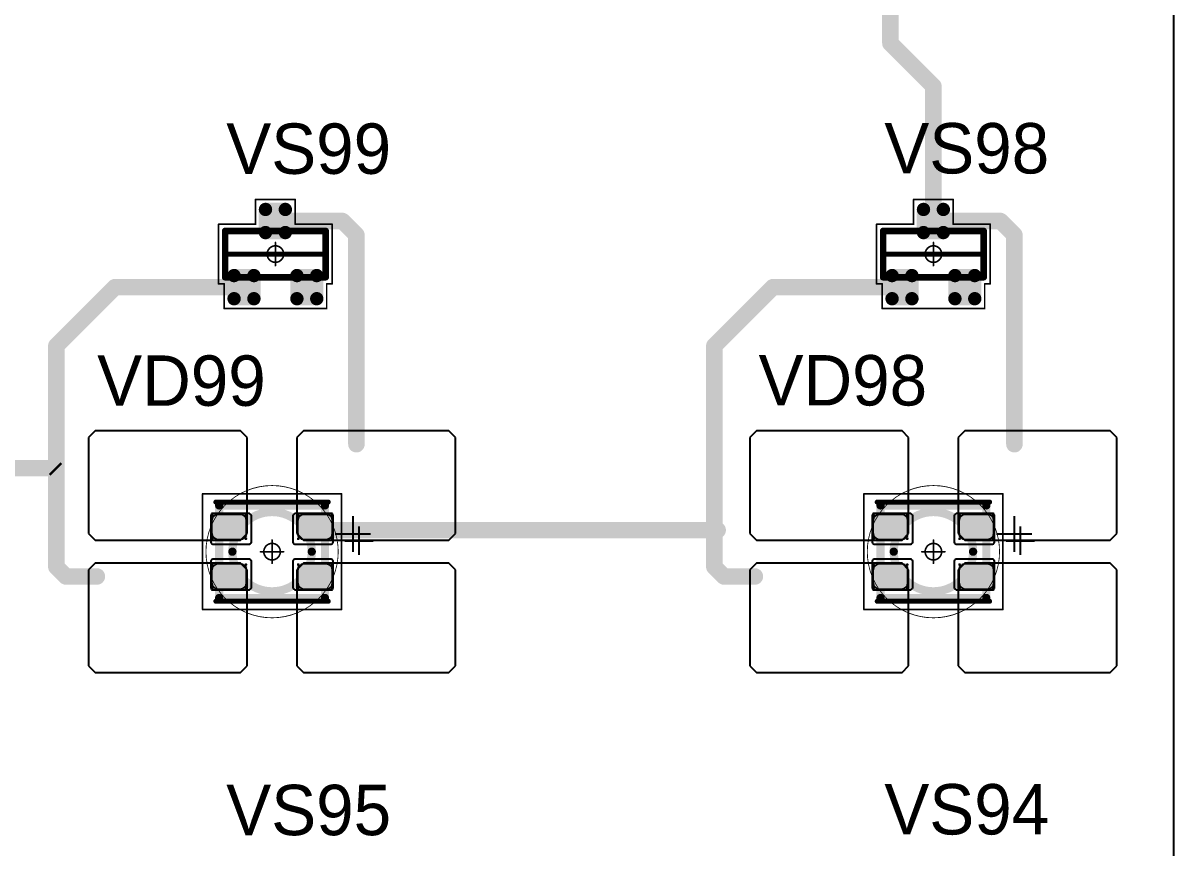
# Model space of a CAD drawing. Header units: millimetres. Extents: x 0 to 400, y 0 to 511.
# Drawn here: x 192.47 to 227.27, y 372.54 to 397.49 of the extents above; entities that cross this region are included whole.
import ezdxf

# ---------------------------------------------------------------- set-up
doc = ezdxf.new("R2010")
doc.units = ezdxf.units.MM
for name, color, linetype in [('Mechanical13', 56, 'Continuous'), ('Mechanical15', 56, 'Continuous'), ('Mechanical2', 216, 'Continuous'), ('TopLayer', 1, 'Continuous'), ('TopOverlay', 2, 'Continuous'), ('TopPaste', 8, 'Continuous'), ('TopSolder', 216, 'Continuous')]:
    doc.layers.add(name, color=color, linetype=linetype)

# ---------------------------------------------------------------- blocks, each defined once
blk = doc.blocks.new('SOT23_498')
at = {"layer": 'Mechanical13', "const_width": 0.2}
for points in [[(-0.7, 1.52), (0.7, 1.52)], [(-0.7, 1.52), (-0.7, -1.52)], [(0.7, 1.52), (0.7, -1.52)], [(-0.7, -1.52), (0.7, -1.52)]]:
    blk.add_lwpolyline(points, dxfattribs=at)
at = {"layer": 'Mechanical13', "const_width": 0.1}
for points in [[(-0.75, 1.52, 1), (-0.65, 1.52, 1)], [(-0.75, 1.52, 1), (-0.65, 1.52, 1)], [(0.65, 1.52, 1), (0.75, 1.52, 1)], [(0.65, 1.52, 1), (0.75, 1.52, 1)], [(-0.75, -1.52, 1), (-0.65, -1.52, 1)], [(-0.75, -1.52, 1), (-0.65, -1.52, 1)], [(0.65, -1.52, 1), (0.75, -1.52, 1)], [(0.65, -1.52, 1), (0.75, -1.52, 1)]]:
    blk.add_lwpolyline(points, format="xyb", close=True, dxfattribs=at)
at = {"layer": 'Mechanical15', "const_width": 0.05}
for points in [[(-0.9, 1.72), (-0.9, 1.55)], [(-0.9, 1.72), (0.9, 1.72)], [(0.9, 1.72), (0.9, 0.6)], [(-1.65, 1.55), (-1.65, -1.55)], [(-1.65, 1.55), (-0.9, 1.55)], [(0, 0.35), (0, -0.35)], [(0.9, 0.6), (1.65, 0.6)], [(1.65, 0.6), (1.65, -0.6)], [(-0.35, 0), (0.35, 0)], [(0.9, -0.6), (1.65, -0.6)], [(0.9, -0.6), (0.9, -1.72)], [(-1.65, -1.55), (-0.9, -1.55)], [(-0.9, -1.55), (-0.9, -1.72)], [(-0.9, -1.72), (0.9, -1.72)]]:
    blk.add_lwpolyline(points, dxfattribs=at)
at = {"layer": 'Mechanical15'}
for points, const_width in [([(-0.913, 1.72, 1), (-0.888, 1.72, 1)], 0.025), ([(-0.913, 1.72, 1), (-0.888, 1.72, 1)], 0.025), ([(0.888, 1.72, 1), (0.913, 1.72, 1)], 0.025), ([(0.888, 1.72, 1), (0.913, 1.72, 1)], 0.025), ([(-1.662, 1.55, 1), (-1.637, 1.55, 1)], 0.025), ([(-1.662, 1.55, 1), (-1.637, 1.55, 1)], 0.025), ([(-0.913, 1.55, 1), (-0.888, 1.55, 1)], 0.025), ([(-0.913, 1.55, 1), (-0.888, 1.55, 1)], 0.025), ([(-0.012, 0.35, 1), (0.012, 0.35, 1)], 0.025), ([(0.888, 0.6, 1), (0.913, 0.6, 1)], 0.025), ([(0.888, 0.6, 1), (0.913, 0.6, 1)], 0.025), ([(1.637, 0.6, 1), (1.662, 0.6, 1)], 0.025), ([(1.637, 0.6, 1), (1.662, 0.6, 1)], 0.025), ([(-0.362, 0, 1), (-0.337, 0, 1)], 0.025), ([(0.25, 0, 1), (-0.25, 0, 1)], 0.05), ([(-0.262, 0, 1), (-0.238, 0, 1)], 0.025), ([(0.238, 0, 1), (0.262, 0, 1)], 0.025), ([(0.337, 0, 1), (0.362, 0, 1)], 0.025), ([(-0.012, -0.35, 1), (0.012, -0.35, 1)], 0.025), ([(0.888, -0.6, 1), (0.913, -0.6, 1)], 0.025), ([(0.888, -0.6, 1), (0.913, -0.6, 1)], 0.025), ([(1.637, -0.6, 1), (1.662, -0.6, 1)], 0.025), ([(1.637, -0.6, 1), (1.662, -0.6, 1)], 0.025), ([(-1.662, -1.55, 1), (-1.637, -1.55, 1)], 0.025), ([(-1.662, -1.55, 1), (-1.637, -1.55, 1)], 0.025), ([(-0.913, -1.55, 1), (-0.888, -1.55, 1)], 0.025), ([(-0.913, -1.55, 1), (-0.888, -1.55, 1)], 0.025), ([(-0.913, -1.72, 1), (-0.888, -1.72, 1)], 0.025), ([(-0.913, -1.72, 1), (-0.888, -1.72, 1)], 0.025), ([(0.888, -1.72, 1), (0.913, -1.72, 1)], 0.025), ([(0.888, -1.72, 1), (0.913, -1.72, 1)], 0.025)]:
    blk.add_lwpolyline(points, format="xyb", close=True, dxfattribs=dict(at, const_width=const_width))
at = {"layer": 'TopLayer', "const_width": 0.1}
for points in [[(-1.4, 1.25, 1), (-1.3, 1.25, 1)], [(-0.7, 1.25, 1), (-0.6, 1.25, 1)], [(-1.4, 0.65, 1), (-1.3, 0.65, 1)], [(-0.7, 0.65, 1), (-0.6, 0.65, 1)], [(0.6, 0.3, 1), (0.7, 0.3, 1)], [(1.3, 0.3, 1), (1.4, 0.3, 1)], [(0.6, -0.3, 1), (0.7, -0.3, 1)], [(1.3, -0.3, 1), (1.4, -0.3, 1)], [(-1.4, -0.65, 1), (-1.3, -0.65, 1)], [(-0.7, -0.65, 1), (-0.6, -0.65, 1)], [(-1.4, -1.25, 1), (-1.3, -1.25, 1)], [(-0.7, -1.25, 1), (-0.6, -1.25, 1)]]:
    blk.add_lwpolyline(points, format="xyb", close=True, dxfattribs=at)
at = {"layer": 'TopLayer'}
for points in [[(-1.45, 1.25), (-1.45, 0.65), (-0.55, 1.25), (-0.55, 0.65)], [(-1.35, 1.35), (-1.35, 0.55), (-0.65, 1.35), (-0.65, 0.55)], [(0.65, 0.4), (0.65, -0.4), (1.35, 0.4), (1.35, -0.4)], [(0.55, 0.3), (0.55, -0.3), (1.45, 0.3), (1.45, -0.3)], [(-1.45, -0.65), (-1.45, -1.25), (-0.55, -0.65), (-0.55, -1.25)], [(-1.35, -0.55), (-1.35, -1.35), (-0.65, -0.55), (-0.65, -1.35)]]:
    blk.add_solid(points, dxfattribs=at)
at = {"layer": 'TopOverlay', "const_width": 0.15}
blk.add_lwpolyline([(0, 1.5), (0, -1.5)], dxfattribs=at)
at = {"layer": 'TopOverlay', "const_width": 0.075}
for points in [[(-0.038, 1.5, 1), (0.038, 1.5, 1)], [(-0.038, -1.5, 1), (0.038, -1.5, 1)]]:
    blk.add_lwpolyline(points, format="xyb", close=True, dxfattribs=at)
at = {"layer": 'TopPaste', "const_width": 0.075}
for points in [[(-1.387, 1.25, 1), (-1.313, 1.25, 1)], [(-0.687, 1.25, 1), (-0.613, 1.25, 1)], [(-1.387, 0.65, 1), (-1.313, 0.65, 1)], [(-0.687, 0.65, 1), (-0.613, 0.65, 1)], [(0.613, 0.3, 1), (0.687, 0.3, 1)], [(1.313, 0.3, 1), (1.387, 0.3, 1)], [(0.613, -0.3, 1), (0.687, -0.3, 1)], [(1.313, -0.3, 1), (1.387, -0.3, 1)], [(-1.387, -0.65, 1), (-1.313, -0.65, 1)], [(-0.687, -0.65, 1), (-0.613, -0.65, 1)], [(-1.387, -1.25, 1), (-1.313, -1.25, 1)], [(-0.687, -1.25, 1), (-0.613, -1.25, 1)]]:
    blk.add_lwpolyline(points, format="xyb", close=True, dxfattribs=at)
at = {"layer": 'TopPaste'}
for points in [[(-1.425, 1.25), (-1.425, 0.65), (-0.575, 1.25), (-0.575, 0.65)], [(-1.35, 1.325), (-1.35, 0.575), (-0.65, 1.325), (-0.65, 0.575)], [(0.65, 0.375), (0.65, -0.375), (1.35, 0.375), (1.35, -0.375)], [(0.575, 0.3), (0.575, -0.3), (1.425, 0.3), (1.425, -0.3)], [(-1.425, -0.65), (-1.425, -1.25), (-0.575, -0.65), (-0.575, -1.25)], [(-1.35, -0.575), (-1.35, -1.325), (-0.65, -0.575), (-0.65, -1.325)]]:
    blk.add_solid(points, dxfattribs=at)
at = {"layer": 'TopSolder', "const_width": 0.202}
for points in [[(-1.451, 1.25, 1), (-1.249, 1.25, 1)], [(-0.751, 1.25, 1), (-0.549, 1.25, 1)], [(-1.451, 0.65, 1), (-1.249, 0.65, 1)], [(-0.751, 0.65, 1), (-0.549, 0.65, 1)], [(0.549, 0.3, 1), (0.751, 0.3, 1)], [(1.249, 0.3, 1), (1.451, 0.3, 1)], [(0.549, -0.3, 1), (0.751, -0.3, 1)], [(1.249, -0.3, 1), (1.451, -0.3, 1)], [(-1.451, -0.65, 1), (-1.249, -0.65, 1)], [(-0.751, -0.65, 1), (-0.549, -0.65, 1)], [(-1.451, -1.25, 1), (-1.249, -1.25, 1)], [(-0.751, -1.25, 1), (-0.549, -1.25, 1)]]:
    blk.add_lwpolyline(points, format="xyb", close=True, dxfattribs=at)
at = {"layer": 'TopSolder'}
for points in [[(-1.35, 1.452), (-1.35, 0.448), (-0.65, 1.452), (-0.65, 0.448)], [(-1.552, 1.25), (-1.552, 0.65), (-0.448, 1.25), (-0.448, 0.65)], [(0.65, 0.502), (0.65, -0.502), (1.35, 0.502), (1.35, -0.502)], [(0.448, 0.3), (0.448, -0.3), (1.552, 0.3), (1.552, -0.3)], [(-1.552, -0.65), (-1.552, -1.25), (-0.448, -0.65), (-0.448, -1.25)], [(-1.35, -0.448), (-1.35, -1.452), (-0.65, -0.448), (-0.65, -1.452)]]:
    blk.add_solid(points, dxfattribs=at)
blk = doc.blocks.new('SOT23_499')
at = {"layer": 'Mechanical13', "const_width": 0.2}
for points in [[(-0.7, 1.52), (0.7, 1.52)], [(-0.7, 1.52), (-0.7, -1.52)], [(0.7, 1.52), (0.7, -1.52)], [(-0.7, -1.52), (0.7, -1.52)]]:
    blk.add_lwpolyline(points, dxfattribs=at)
at = {"layer": 'Mechanical13', "const_width": 0.1}
for points in [[(-0.75, 1.52, 1), (-0.65, 1.52, 1)], [(-0.75, 1.52, 1), (-0.65, 1.52, 1)], [(0.65, 1.52, 1), (0.75, 1.52, 1)], [(0.65, 1.52, 1), (0.75, 1.52, 1)], [(-0.75, -1.52, 1), (-0.65, -1.52, 1)], [(-0.75, -1.52, 1), (-0.65, -1.52, 1)], [(0.65, -1.52, 1), (0.75, -1.52, 1)], [(0.65, -1.52, 1), (0.75, -1.52, 1)]]:
    blk.add_lwpolyline(points, format="xyb", close=True, dxfattribs=at)
at = {"layer": 'Mechanical15', "const_width": 0.05}
for points in [[(-0.9, 1.72), (-0.9, 1.55)], [(-0.9, 1.72), (0.9, 1.72)], [(0.9, 1.72), (0.9, 0.6)], [(-1.65, 1.55), (-1.65, -1.55)], [(-1.65, 1.55), (-0.9, 1.55)], [(0, 0.35), (0, -0.35)], [(0.9, 0.6), (1.65, 0.6)], [(1.65, 0.6), (1.65, -0.6)], [(-0.35, 0), (0.35, 0)], [(0.9, -0.6), (1.65, -0.6)], [(0.9, -0.6), (0.9, -1.72)], [(-1.65, -1.55), (-0.9, -1.55)], [(-0.9, -1.55), (-0.9, -1.72)], [(-0.9, -1.72), (0.9, -1.72)]]:
    blk.add_lwpolyline(points, dxfattribs=at)
at = {"layer": 'Mechanical15'}
for points, const_width in [([(-0.913, 1.72, 1), (-0.888, 1.72, 1)], 0.025), ([(-0.913, 1.72, 1), (-0.888, 1.72, 1)], 0.025), ([(0.888, 1.72, 1), (0.913, 1.72, 1)], 0.025), ([(0.888, 1.72, 1), (0.913, 1.72, 1)], 0.025), ([(-1.662, 1.55, 1), (-1.637, 1.55, 1)], 0.025), ([(-1.662, 1.55, 1), (-1.637, 1.55, 1)], 0.025), ([(-0.913, 1.55, 1), (-0.888, 1.55, 1)], 0.025), ([(-0.913, 1.55, 1), (-0.888, 1.55, 1)], 0.025), ([(-0.012, 0.35, 1), (0.012, 0.35, 1)], 0.025), ([(0.888, 0.6, 1), (0.913, 0.6, 1)], 0.025), ([(0.888, 0.6, 1), (0.913, 0.6, 1)], 0.025), ([(1.637, 0.6, 1), (1.662, 0.6, 1)], 0.025), ([(1.637, 0.6, 1), (1.662, 0.6, 1)], 0.025), ([(-0.362, 0, 1), (-0.337, 0, 1)], 0.025), ([(0.25, 0, 1), (-0.25, 0, 1)], 0.05), ([(-0.262, 0, 1), (-0.238, 0, 1)], 0.025), ([(0.238, 0, 1), (0.262, 0, 1)], 0.025), ([(0.337, 0, 1), (0.362, 0, 1)], 0.025), ([(-0.012, -0.35, 1), (0.012, -0.35, 1)], 0.025), ([(0.888, -0.6, 1), (0.913, -0.6, 1)], 0.025), ([(0.888, -0.6, 1), (0.913, -0.6, 1)], 0.025), ([(1.637, -0.6, 1), (1.662, -0.6, 1)], 0.025), ([(1.637, -0.6, 1), (1.662, -0.6, 1)], 0.025), ([(-1.662, -1.55, 1), (-1.637, -1.55, 1)], 0.025), ([(-1.662, -1.55, 1), (-1.637, -1.55, 1)], 0.025), ([(-0.913, -1.55, 1), (-0.888, -1.55, 1)], 0.025), ([(-0.913, -1.55, 1), (-0.888, -1.55, 1)], 0.025), ([(-0.913, -1.72, 1), (-0.888, -1.72, 1)], 0.025), ([(-0.913, -1.72, 1), (-0.888, -1.72, 1)], 0.025), ([(0.888, -1.72, 1), (0.913, -1.72, 1)], 0.025), ([(0.888, -1.72, 1), (0.913, -1.72, 1)], 0.025)]:
    blk.add_lwpolyline(points, format="xyb", close=True, dxfattribs=dict(at, const_width=const_width))
at = {"layer": 'TopLayer', "const_width": 0.1}
for points in [[(-1.4, 1.25, 1), (-1.3, 1.25, 1)], [(-0.7, 1.25, 1), (-0.6, 1.25, 1)], [(-1.4, 0.65, 1), (-1.3, 0.65, 1)], [(-0.7, 0.65, 1), (-0.6, 0.65, 1)], [(0.6, 0.3, 1), (0.7, 0.3, 1)], [(1.3, 0.3, 1), (1.4, 0.3, 1)], [(0.6, -0.3, 1), (0.7, -0.3, 1)], [(1.3, -0.3, 1), (1.4, -0.3, 1)], [(-1.4, -0.65, 1), (-1.3, -0.65, 1)], [(-0.7, -0.65, 1), (-0.6, -0.65, 1)], [(-1.4, -1.25, 1), (-1.3, -1.25, 1)], [(-0.7, -1.25, 1), (-0.6, -1.25, 1)]]:
    blk.add_lwpolyline(points, format="xyb", close=True, dxfattribs=at)
at = {"layer": 'TopLayer'}
for points in [[(-1.45, 1.25), (-1.45, 0.65), (-0.55, 1.25), (-0.55, 0.65)], [(-1.35, 1.35), (-1.35, 0.55), (-0.65, 1.35), (-0.65, 0.55)], [(0.65, 0.4), (0.65, -0.4), (1.35, 0.4), (1.35, -0.4)], [(0.55, 0.3), (0.55, -0.3), (1.45, 0.3), (1.45, -0.3)], [(-1.45, -0.65), (-1.45, -1.25), (-0.55, -0.65), (-0.55, -1.25)], [(-1.35, -0.55), (-1.35, -1.35), (-0.65, -0.55), (-0.65, -1.35)]]:
    blk.add_solid(points, dxfattribs=at)
at = {"layer": 'TopOverlay', "const_width": 0.15}
blk.add_lwpolyline([(0, 1.5), (0, -1.5)], dxfattribs=at)
at = {"layer": 'TopOverlay', "const_width": 0.075}
for points in [[(-0.038, 1.5, 1), (0.038, 1.5, 1)], [(-0.038, -1.5, 1), (0.038, -1.5, 1)]]:
    blk.add_lwpolyline(points, format="xyb", close=True, dxfattribs=at)
at = {"layer": 'TopPaste', "const_width": 0.075}
for points in [[(-1.387, 1.25, 1), (-1.313, 1.25, 1)], [(-0.687, 1.25, 1), (-0.613, 1.25, 1)], [(-1.387, 0.65, 1), (-1.313, 0.65, 1)], [(-0.687, 0.65, 1), (-0.613, 0.65, 1)], [(0.613, 0.3, 1), (0.687, 0.3, 1)], [(1.313, 0.3, 1), (1.387, 0.3, 1)], [(0.613, -0.3, 1), (0.687, -0.3, 1)], [(1.313, -0.3, 1), (1.387, -0.3, 1)], [(-1.387, -0.65, 1), (-1.313, -0.65, 1)], [(-0.687, -0.65, 1), (-0.613, -0.65, 1)], [(-1.387, -1.25, 1), (-1.313, -1.25, 1)], [(-0.687, -1.25, 1), (-0.613, -1.25, 1)]]:
    blk.add_lwpolyline(points, format="xyb", close=True, dxfattribs=at)
at = {"layer": 'TopPaste'}
for points in [[(-1.425, 1.25), (-1.425, 0.65), (-0.575, 1.25), (-0.575, 0.65)], [(-1.35, 1.325), (-1.35, 0.575), (-0.65, 1.325), (-0.65, 0.575)], [(0.65, 0.375), (0.65, -0.375), (1.35, 0.375), (1.35, -0.375)], [(0.575, 0.3), (0.575, -0.3), (1.425, 0.3), (1.425, -0.3)], [(-1.425, -0.65), (-1.425, -1.25), (-0.575, -0.65), (-0.575, -1.25)], [(-1.35, -0.575), (-1.35, -1.325), (-0.65, -0.575), (-0.65, -1.325)]]:
    blk.add_solid(points, dxfattribs=at)
at = {"layer": 'TopSolder', "const_width": 0.202}
for points in [[(-1.451, 1.25, 1), (-1.249, 1.25, 1)], [(-0.751, 1.25, 1), (-0.549, 1.25, 1)], [(-1.451, 0.65, 1), (-1.249, 0.65, 1)], [(-0.751, 0.65, 1), (-0.549, 0.65, 1)], [(0.549, 0.3, 1), (0.751, 0.3, 1)], [(1.249, 0.3, 1), (1.451, 0.3, 1)], [(0.549, -0.3, 1), (0.751, -0.3, 1)], [(1.249, -0.3, 1), (1.451, -0.3, 1)], [(-1.451, -0.65, 1), (-1.249, -0.65, 1)], [(-0.751, -0.65, 1), (-0.549, -0.65, 1)], [(-1.451, -1.25, 1), (-1.249, -1.25, 1)], [(-0.751, -1.25, 1), (-0.549, -1.25, 1)]]:
    blk.add_lwpolyline(points, format="xyb", close=True, dxfattribs=at)
at = {"layer": 'TopSolder'}
for points in [[(-1.35, 1.452), (-1.35, 0.448), (-0.65, 1.452), (-0.65, 0.448)], [(-1.552, 1.25), (-1.552, 0.65), (-0.448, 1.25), (-0.448, 0.65)], [(0.65, 0.502), (0.65, -0.502), (1.35, 0.502), (1.35, -0.502)], [(0.448, 0.3), (0.448, -0.3), (1.552, 0.3), (1.552, -0.3)], [(-1.552, -0.65), (-1.552, -1.25), (-0.448, -0.65), (-0.448, -1.25)], [(-1.35, -0.448), (-1.35, -1.452), (-0.65, -0.448), (-0.65, -1.452)]]:
    blk.add_solid(points, dxfattribs=at)
blk = doc.blocks.new('E65F_702')
at = {"layer": 'Mechanical13'}
for p, q in [((2.441, 1.071), (2.441, 0)), ((1.905, 0.536), (2.976, 0.536))]:
    blk.add_line(p, q, dxfattribs=at)
at = {"layer": 'Mechanical13', "const_width": 0.25}
for points in [[(-1.6, -1.4), (-1.6, 1.4)], [(-1.6, 1.4), (1.6, 1.4)], [(1.6, -1.4), (1.6, 1.4)], [(-1.6, -1.4), (1.6, -1.4)]]:
    blk.add_lwpolyline(points, dxfattribs=at)
at = {"layer": 'Mechanical13'}
for points, const_width in [([(-1.663, 1.4, 1), (-1.538, 1.4, 1)], 0.125), ([(-1.663, 1.4, 1), (-1.538, 1.4, 1)], 0.125), ([(1.537, 1.4, 1), (1.662, 1.4, 1)], 0.125), ([(1.537, 1.4, 1), (1.662, 1.4, 1)], 0.125), ([(1.2, 0, 1), (-1.2, 0, 1)], 0.25), ([(-1.263, 0, 1), (-1.138, 0, 1)], 0.125), ([(1.137, 0, 1), (1.262, 0, 1)], 0.125), ([(-1.663, -1.4, 1), (-1.538, -1.4, 1)], 0.125), ([(-1.663, -1.4, 1), (-1.538, -1.4, 1)], 0.125), ([(1.537, -1.4, 1), (1.662, -1.4, 1)], 0.125), ([(1.537, -1.4, 1), (1.662, -1.4, 1)], 0.125)]:
    blk.add_lwpolyline(points, format="xyb", close=True, dxfattribs=dict(at, const_width=const_width))
at = {"layer": 'Mechanical15', "const_width": 0.05}
for points in [[(-2.1, 1.75), (2.1, 1.75)], [(-2.1, -1.75), (-2.1, 1.75)], [(2.1, -1.75), (2.1, 1.75)], [(0, -0.35), (0, 0.35)], [(0, -0.35), (0, 0.35)], [(-0.35, 0), (0.35, 0)], [(-0.35, 0), (0.35, 0)], [(-2.1, -1.75), (2.1, -1.75)]]:
    blk.add_lwpolyline(points, dxfattribs=at)
at = {"layer": 'Mechanical15'}
for points, const_width in [([(-2.113, 1.75, 1), (-2.088, 1.75, 1)], 0.025), ([(-2.113, 1.75, 1), (-2.088, 1.75, 1)], 0.025), ([(2.087, 1.75, 1), (2.112, 1.75, 1)], 0.025), ([(2.087, 1.75, 1), (2.112, 1.75, 1)], 0.025), ([(-0.013, 0.35, 1), (0.012, 0.35, 1)], 0.025), ([(-0.013, 0.35, 1), (0.012, 0.35, 1)], 0.025), ([(-0.363, 0, 1), (-0.338, 0, 1)], 0.025), ([(-0.363, 0, 1), (-0.338, 0, 1)], 0.025), ([(0.25, 0, 1), (-0.25, 0, 1)], 0.05), ([(0.25, 0, 1), (-0.25, 0, 1)], 0.05), ([(-0.263, 0, 1), (-0.238, 0, 1)], 0.025), ([(-0.263, 0, 1), (-0.238, 0, 1)], 0.025), ([(0.237, 0, 1), (0.262, 0, 1)], 0.025), ([(0.237, 0, 1), (0.262, 0, 1)], 0.025), ([(0.337, 0, 1), (0.362, 0, 1)], 0.025), ([(0.337, 0, 1), (0.362, 0, 1)], 0.025), ([(-0.013, -0.35, 1), (0.012, -0.35, 1)], 0.025), ([(-0.013, -0.35, 1), (0.012, -0.35, 1)], 0.025), ([(-2.113, -1.75, 1), (-2.088, -1.75, 1)], 0.025), ([(-2.113, -1.75, 1), (-2.088, -1.75, 1)], 0.025), ([(2.087, -1.75, 1), (2.112, -1.75, 1)], 0.025), ([(2.087, -1.75, 1), (2.112, -1.75, 1)], 0.025)]:
    blk.add_lwpolyline(points, format="xyb", close=True, dxfattribs=dict(at, const_width=const_width))
at = {"layer": 'TopLayer'}
for p, q in [((-5.35, 3.65), (-5.55, 3.45)), ((-0.95, 3.65), (-5.35, 3.65)), ((-5.35, 3.65), (-5.35, 3.65)), ((-0.75, 3.45), (-0.95, 3.65)), ((0.95, 3.65), (0.75, 3.45)), ((5.35, 3.65), (0.95, 3.65)), ((0.95, 3.65), (0.95, 3.65)), ((5.55, 3.45), (5.35, 3.65)), ((-5.55, 3.45), (-5.55, 3.45)), ((-5.55, 3.45), (-5.55, 0.55)), ((-0.75, 0.55), (-0.75, 3.45)), ((0.75, 3.45), (0.75, 3.45)), ((0.75, 3.45), (0.75, 0.55)), ((5.55, 0.55), (5.55, 3.45)), ((-5.55, 0.55), (-5.35, 0.35)), ((-5.35, 0.35), (-0.95, 0.35)), ((-0.95, 0.35), (-0.75, 0.55)), ((0.75, 0.55), (0.95, 0.35)), ((0.95, 0.35), (5.35, 0.35)), ((5.35, 0.35), (5.55, 0.55)), ((-5.35, -0.35), (-5.55, -0.55)), ((-5.55, -0.55), (-5.55, -0.55)), ((-5.55, -0.55), (-5.55, -3.45)), ((-0.95, -0.35), (-5.35, -0.35)), ((-5.35, -0.35), (-5.35, -0.35)), ((-0.75, -0.55), (-0.95, -0.35)), ((-0.75, -3.45), (-0.75, -0.55)), ((0.95, -0.35), (0.75, -0.55)), ((0.75, -0.55), (0.75, -0.55)), ((0.75, -0.55), (0.75, -3.45)), ((5.35, -0.35), (0.95, -0.35)), ((0.95, -0.35), (0.95, -0.35)), ((5.55, -0.55), (5.35, -0.35)), ((5.55, -3.45), (5.55, -0.55)), ((-5.55, -3.45), (-5.35, -3.65)), ((-0.95, -3.65), (-0.75, -3.45)), ((0.75, -3.45), (0.95, -3.65)), ((5.35, -3.65), (5.55, -3.45)), ((-5.35, -3.65), (-0.95, -3.65)), ((0.95, -3.65), (5.35, -3.65))]:
    blk.add_line(p, q, dxfattribs=at)
at = {"layer": 'TopLayer', "const_width": 0.04}
for points in [[(-1.83, 1.11, 1), (-1.79, 1.11, 1)], [(-0.81, 1.11, 1), (-0.77, 1.11, 1)], [(0.77, 1.11, 1), (0.81, 1.11, 1)], [(1.79, 1.11, 1), (1.83, 1.11, 1)], [(-1.83, 0.39, 1), (-1.79, 0.39, 1)], [(-0.81, 0.39, 1), (-0.77, 0.39, 1)], [(0.77, 0.39, 1), (0.81, 0.39, 1)], [(1.79, 0.39, 1), (1.83, 0.39, 1)], [(-1.83, -0.39, 1), (-1.79, -0.39, 1)], [(-0.81, -0.39, 1), (-0.77, -0.39, 1)], [(0.77, -0.39, 1), (0.81, -0.39, 1)], [(1.79, -0.39, 1), (1.83, -0.39, 1)], [(-1.83, -1.11, 1), (-1.79, -1.11, 1)], [(-0.81, -1.11, 1), (-0.77, -1.11, 1)], [(0.77, -1.11, 1), (0.81, -1.11, 1)], [(1.79, -1.11, 1), (1.83, -1.11, 1)]]:
    blk.add_lwpolyline(points, format="xyb", close=True, dxfattribs=at)
at = {"layer": 'TopLayer'}
for points in [[(-1.85, 1.11), (-1.85, 0.39), (-0.75, 1.11), (-0.75, 0.39)], [(-1.81, 1.15), (-1.81, 0.35), (-0.79, 1.15), (-0.79, 0.35)], [(0.75, 1.11), (0.75, 0.39), (1.85, 1.11), (1.85, 0.39)], [(0.79, 1.15), (0.79, 0.35), (1.81, 1.15), (1.81, 0.35)], [(-1.85, -0.39), (-1.85, -1.11), (-0.75, -0.39), (-0.75, -1.11)], [(-1.81, -0.35), (-1.81, -1.15), (-0.79, -0.35), (-0.79, -1.15)], [(0.75, -0.39), (0.75, -1.11), (1.85, -0.39), (1.85, -1.11)], [(0.79, -0.35), (0.79, -1.15), (1.81, -0.35), (1.81, -1.15)]]:
    blk.add_solid(points, dxfattribs=at)
at = {"layer": 'TopOverlay'}
for p, q in [((2.628, 0.757), (2.628, -0.1)), ((2.2, 0.328), (3.057, 0.328))]:
    blk.add_line(p, q, dxfattribs=at)
at = {"layer": 'TopOverlay', "const_width": 0.15}
for points in [[(-1.7, 1.5), (1.7, 1.5)], [(-1.7, -1.5), (1.7, -1.5)]]:
    blk.add_lwpolyline(points, dxfattribs=at)
at = {"layer": 'TopOverlay', "const_width": 0.075}
for points in [[(-1.738, 1.5, 1), (-1.663, 1.5, 1)], [(1.662, 1.5, 1), (1.737, 1.5, 1)], [(-1.738, -1.5, 1), (-1.663, -1.5, 1)], [(1.662, -1.5, 1), (1.737, -1.5, 1)]]:
    blk.add_lwpolyline(points, format="xyb", close=True, dxfattribs=at)
at = {"layer": 'TopPaste'}
for p, q in [((-1.773, 1.073), (-1.814, 1.011)), ((-1.711, 1.114), (-1.773, 1.073)), ((-1.638, 1.129), (-1.711, 1.114)), ((-0.963, 1.129), (-1.638, 1.129)), ((-0.889, 1.114), (-0.963, 1.129)), ((-0.827, 1.073), (-0.889, 1.114)), ((-0.786, 1.011), (-0.827, 1.073)), ((0.827, 1.073), (0.786, 1.011)), ((0.889, 1.114), (0.827, 1.073)), ((0.962, 1.129), (0.889, 1.114)), ((1.637, 1.129), (0.962, 1.129)), ((1.711, 1.114), (1.637, 1.129)), ((1.773, 1.073), (1.711, 1.114)), ((1.814, 1.011), (1.773, 1.073)), ((-1.814, 1.011), (-1.829, 0.938)), ((-1.829, 0.938), (-1.829, 0.563)), ((-0.771, 0.938), (-0.786, 1.011)), ((-0.771, 0.563), (-0.771, 0.938)), ((0.786, 1.011), (0.771, 0.938)), ((0.771, 0.938), (0.771, 0.563)), ((1.829, 0.938), (1.814, 1.011)), ((1.829, 0.563), (1.829, 0.938)), ((-1.829, 0.563), (-1.814, 0.489)), ((-1.814, 0.489), (-1.773, 0.427)), ((-1.773, 0.427), (-1.711, 0.386)), ((-1.711, 0.386), (-1.638, 0.371)), ((-1.638, 0.371), (-0.963, 0.371)), ((-0.963, 0.371), (-0.889, 0.386)), ((-0.889, 0.386), (-0.827, 0.427)), ((-0.827, 0.427), (-0.786, 0.489)), ((-0.786, 0.489), (-0.771, 0.563)), ((0.771, 0.563), (0.786, 0.489)), ((0.786, 0.489), (0.827, 0.427)), ((0.827, 0.427), (0.889, 0.386)), ((0.889, 0.386), (0.962, 0.371)), ((0.962, 0.371), (1.637, 0.371)), ((1.637, 0.371), (1.711, 0.386)), ((1.711, 0.386), (1.773, 0.427)), ((1.773, 0.427), (1.814, 0.489)), ((1.814, 0.489), (1.829, 0.563)), ((-1.814, -0.489), (-1.829, -0.563)), ((-1.829, -0.563), (-1.829, -0.938)), ((-1.773, -0.427), (-1.814, -0.489)), ((-1.711, -0.386), (-1.773, -0.427)), ((-1.638, -0.371), (-1.711, -0.386)), ((-0.963, -0.371), (-1.638, -0.371)), ((-0.889, -0.386), (-0.963, -0.371)), ((-0.827, -0.427), (-0.889, -0.386)), ((-0.786, -0.489), (-0.827, -0.427)), ((-0.771, -0.563), (-0.786, -0.489)), ((-0.771, -0.938), (-0.771, -0.563)), ((0.786, -0.489), (0.771, -0.563)), ((0.771, -0.563), (0.771, -0.938)), ((0.827, -0.427), (0.786, -0.489)), ((0.889, -0.386), (0.827, -0.427)), ((0.962, -0.371), (0.889, -0.386)), ((1.637, -0.371), (0.962, -0.371)), ((1.711, -0.386), (1.637, -0.371)), ((1.773, -0.427), (1.711, -0.386)), ((1.814, -0.489), (1.773, -0.427)), ((1.829, -0.563), (1.814, -0.489)), ((1.829, -0.938), (1.829, -0.563)), ((-1.829, -0.938), (-1.814, -1.011)), ((-1.814, -1.011), (-1.773, -1.073)), ((-0.827, -1.073), (-0.786, -1.011)), ((-0.786, -1.011), (-0.771, -0.938)), ((0.771, -0.938), (0.786, -1.011)), ((0.786, -1.011), (0.827, -1.073)), ((1.773, -1.073), (1.814, -1.011)), ((1.814, -1.011), (1.829, -0.938)), ((-1.773, -1.073), (-1.711, -1.114)), ((-1.711, -1.114), (-1.638, -1.129)), ((-1.638, -1.129), (-0.963, -1.129)), ((-0.963, -1.129), (-0.889, -1.114)), ((-0.889, -1.114), (-0.827, -1.073)), ((0.827, -1.073), (0.889, -1.114)), ((0.889, -1.114), (0.962, -1.129)), ((0.962, -1.129), (1.637, -1.129)), ((1.637, -1.129), (1.711, -1.114)), ((1.711, -1.114), (1.773, -1.073))]:
    blk.add_line(p, q, dxfattribs=at)
at = {"layer": 'TopSolder'}
for p, q in [((-1.842, 1.129), (-1.85, 1.111)), ((-1.85, 1.111), (-1.85, 1.101)), ((-1.85, 1.101), (-1.85, 1.101)), ((-1.85, 1.101), (-1.85, 0.301)), ((-1.828, 1.143), (-1.842, 1.129)), ((-1.81, 1.151), (-1.828, 1.143)), ((-1.8, 1.151), (-1.81, 1.151)), ((-0.7, 1.151), (-1.8, 1.151)), ((-0.685, 1.151), (-0.7, 1.151)), ((-0.7, 1.151), (-0.7, 1.151)), ((-0.658, 1.139), (-0.685, 1.151)), ((-0.636, 1.118), (-0.658, 1.139)), ((-0.625, 1.09), (-0.636, 1.118)), ((-0.625, 1.076), (-0.625, 1.09)), ((-0.625, 0.301), (-0.625, 1.076)), ((0.636, 1.118), (0.625, 1.09)), ((0.625, 1.09), (0.625, 1.076)), ((0.625, 1.076), (0.625, 1.076)), ((0.625, 1.076), (0.625, 0.301)), ((0.657, 1.139), (0.636, 1.118)), ((0.685, 1.151), (0.657, 1.139)), ((0.7, 1.151), (0.685, 1.151)), ((1.8, 1.151), (0.7, 1.151)), ((1.81, 1.151), (1.8, 1.151)), ((1.8, 1.151), (1.8, 1.151)), ((1.828, 1.143), (1.81, 1.151)), ((1.842, 1.129), (1.828, 1.143)), ((1.85, 1.111), (1.842, 1.129)), ((1.85, 1.101), (1.85, 1.111)), ((1.85, 0.301), (1.85, 1.101)), ((-1.85, 0.301), (-1.85, 0.286)), ((-1.85, 0.286), (-1.839, 0.258)), ((-1.839, 0.258), (-1.818, 0.237)), ((-1.818, 0.237), (-1.79, 0.226)), ((-1.79, 0.226), (-1.775, 0.226)), ((-1.775, 0.226), (-1.775, 0.226)), ((-1.775, 0.226), (-0.7, 0.226)), ((-0.7, 0.226), (-0.685, 0.226)), ((-0.685, 0.226), (-0.658, 0.237)), ((-0.658, 0.237), (-0.636, 0.258)), ((-0.636, 0.258), (-0.625, 0.286)), ((-0.625, 0.286), (-0.625, 0.301)), ((-0.625, 0.301), (-0.625, 0.301)), ((0.625, 0.301), (0.625, 0.286)), ((0.625, 0.286), (0.636, 0.258)), ((0.636, 0.258), (0.657, 0.237)), ((0.657, 0.237), (0.685, 0.226)), ((0.685, 0.226), (0.7, 0.226)), ((0.7, 0.226), (0.7, 0.226)), ((0.7, 0.226), (1.775, 0.226)), ((1.775, 0.226), (1.79, 0.226)), ((1.79, 0.226), (1.817, 0.237)), ((1.817, 0.237), (1.839, 0.258)), ((1.839, 0.258), (1.85, 0.286)), ((1.85, 0.286), (1.85, 0.301)), ((1.85, 0.301), (1.85, 0.301)), ((-1.839, -0.257), (-1.85, -0.285)), ((-1.85, -0.285), (-1.85, -0.299)), ((-1.85, -0.299), (-1.85, -0.299)), ((-1.85, -0.299), (-1.85, -1.099)), ((-1.818, -0.236), (-1.839, -0.257)), ((-1.79, -0.224), (-1.818, -0.236)), ((-1.775, -0.224), (-1.79, -0.224)), ((-0.7, -0.224), (-1.775, -0.224)), ((-0.685, -0.224), (-0.7, -0.224)), ((-0.7, -0.224), (-0.7, -0.224)), ((-0.658, -0.236), (-0.685, -0.224)), ((-0.636, -0.257), (-0.658, -0.236)), ((-0.625, -0.285), (-0.636, -0.257)), ((-0.625, -0.299), (-0.625, -0.285)), ((-0.625, -1.074), (-0.625, -0.299)), ((0.636, -0.257), (0.625, -0.285)), ((0.625, -0.285), (0.625, -0.299)), ((0.625, -0.299), (0.625, -0.299)), ((0.625, -0.299), (0.625, -1.074)), ((0.657, -0.236), (0.636, -0.257)), ((0.685, -0.224), (0.657, -0.236)), ((0.7, -0.224), (0.685, -0.224)), ((1.775, -0.224), (0.7, -0.224)), ((1.79, -0.224), (1.775, -0.224)), ((1.775, -0.224), (1.775, -0.224)), ((1.817, -0.236), (1.79, -0.224)), ((1.839, -0.257), (1.817, -0.236)), ((1.85, -0.285), (1.839, -0.257)), ((1.85, -0.299), (1.85, -0.285)), ((1.85, -1.099), (1.85, -0.299)), ((-1.85, -1.099), (-1.85, -1.109)), ((-1.85, -1.109), (-1.842, -1.128)), ((-1.842, -1.128), (-1.828, -1.142)), ((-1.828, -1.142), (-1.81, -1.149)), ((-1.81, -1.149), (-1.8, -1.149)), ((-1.8, -1.149), (-0.7, -1.149)), ((-1.8, -1.149), (-1.8, -1.149)), ((-0.7, -1.149), (-0.685, -1.149)), ((-0.685, -1.149), (-0.658, -1.138)), ((-0.658, -1.138), (-0.636, -1.117)), ((-0.636, -1.117), (-0.625, -1.089)), ((-0.625, -1.089), (-0.625, -1.074)), ((-0.625, -1.074), (-0.625, -1.074)), ((0.625, -1.074), (0.625, -1.089)), ((0.625, -1.089), (0.636, -1.117)), ((0.636, -1.117), (0.657, -1.138)), ((0.657, -1.138), (0.685, -1.149)), ((0.685, -1.149), (0.7, -1.149)), ((0.7, -1.149), (1.8, -1.149)), ((0.7, -1.149), (0.7, -1.149)), ((1.8, -1.149), (1.81, -1.149)), ((1.81, -1.149), (1.828, -1.142)), ((1.828, -1.142), (1.842, -1.128)), ((1.842, -1.128), (1.85, -1.109)), ((1.85, -1.109), (1.85, -1.099)), ((1.85, -1.099), (1.85, -1.099))]:
    blk.add_line(p, q, dxfattribs=at)
blk = doc.blocks.new('E65F_703')
at = {"layer": 'Mechanical13'}
for p, q in [((2.441, 1.071), (2.441, 0)), ((1.905, 0.536), (2.976, 0.536))]:
    blk.add_line(p, q, dxfattribs=at)
at = {"layer": 'Mechanical13', "const_width": 0.25}
for points in [[(-1.6, -1.4), (-1.6, 1.4)], [(-1.6, 1.4), (1.6, 1.4)], [(1.6, -1.4), (1.6, 1.4)], [(-1.6, -1.4), (1.6, -1.4)]]:
    blk.add_lwpolyline(points, dxfattribs=at)
at = {"layer": 'Mechanical13'}
for points, const_width in [([(-1.663, 1.4, 1), (-1.538, 1.4, 1)], 0.125), ([(-1.663, 1.4, 1), (-1.538, 1.4, 1)], 0.125), ([(1.537, 1.4, 1), (1.662, 1.4, 1)], 0.125), ([(1.537, 1.4, 1), (1.662, 1.4, 1)], 0.125), ([(1.2, 0, 1), (-1.2, 0, 1)], 0.25), ([(-1.263, 0, 1), (-1.138, 0, 1)], 0.125), ([(1.137, 0, 1), (1.262, 0, 1)], 0.125), ([(-1.663, -1.4, 1), (-1.538, -1.4, 1)], 0.125), ([(-1.663, -1.4, 1), (-1.538, -1.4, 1)], 0.125), ([(1.537, -1.4, 1), (1.662, -1.4, 1)], 0.125), ([(1.537, -1.4, 1), (1.662, -1.4, 1)], 0.125)]:
    blk.add_lwpolyline(points, format="xyb", close=True, dxfattribs=dict(at, const_width=const_width))
at = {"layer": 'Mechanical15', "const_width": 0.05}
for points in [[(-2.1, 1.75), (2.1, 1.75)], [(-2.1, -1.75), (-2.1, 1.75)], [(2.1, -1.75), (2.1, 1.75)], [(0, -0.35), (0, 0.35)], [(0, -0.35), (0, 0.35)], [(-0.35, 0), (0.35, 0)], [(-0.35, 0), (0.35, 0)], [(-2.1, -1.75), (2.1, -1.75)]]:
    blk.add_lwpolyline(points, dxfattribs=at)
at = {"layer": 'Mechanical15'}
for points, const_width in [([(-2.113, 1.75, 1), (-2.088, 1.75, 1)], 0.025), ([(-2.113, 1.75, 1), (-2.088, 1.75, 1)], 0.025), ([(2.087, 1.75, 1), (2.112, 1.75, 1)], 0.025), ([(2.087, 1.75, 1), (2.112, 1.75, 1)], 0.025), ([(-0.013, 0.35, 1), (0.012, 0.35, 1)], 0.025), ([(-0.013, 0.35, 1), (0.012, 0.35, 1)], 0.025), ([(-0.363, 0, 1), (-0.338, 0, 1)], 0.025), ([(-0.363, 0, 1), (-0.338, 0, 1)], 0.025), ([(0.25, 0, 1), (-0.25, 0, 1)], 0.05), ([(0.25, 0, 1), (-0.25, 0, 1)], 0.05), ([(-0.263, 0, 1), (-0.238, 0, 1)], 0.025), ([(-0.263, 0, 1), (-0.238, 0, 1)], 0.025), ([(0.237, 0, 1), (0.262, 0, 1)], 0.025), ([(0.237, 0, 1), (0.262, 0, 1)], 0.025), ([(0.337, 0, 1), (0.362, 0, 1)], 0.025), ([(0.337, 0, 1), (0.362, 0, 1)], 0.025), ([(-0.013, -0.35, 1), (0.012, -0.35, 1)], 0.025), ([(-0.013, -0.35, 1), (0.012, -0.35, 1)], 0.025), ([(-2.113, -1.75, 1), (-2.088, -1.75, 1)], 0.025), ([(-2.113, -1.75, 1), (-2.088, -1.75, 1)], 0.025), ([(2.087, -1.75, 1), (2.112, -1.75, 1)], 0.025), ([(2.087, -1.75, 1), (2.112, -1.75, 1)], 0.025)]:
    blk.add_lwpolyline(points, format="xyb", close=True, dxfattribs=dict(at, const_width=const_width))
at = {"layer": 'TopLayer'}
for p, q in [((-5.35, 3.65), (-5.55, 3.45)), ((-0.95, 3.65), (-5.35, 3.65)), ((-5.35, 3.65), (-5.35, 3.65)), ((-0.75, 3.45), (-0.95, 3.65)), ((0.95, 3.65), (0.75, 3.45)), ((5.35, 3.65), (0.95, 3.65)), ((0.95, 3.65), (0.95, 3.65)), ((5.55, 3.45), (5.35, 3.65)), ((-5.55, 3.45), (-5.55, 3.45)), ((-5.55, 3.45), (-5.55, 0.55)), ((-0.75, 0.55), (-0.75, 3.45)), ((0.75, 3.45), (0.75, 3.45)), ((0.75, 3.45), (0.75, 0.55)), ((5.55, 0.55), (5.55, 3.45)), ((-5.55, 0.55), (-5.35, 0.35)), ((-5.35, 0.35), (-0.95, 0.35)), ((-0.95, 0.35), (-0.75, 0.55)), ((0.75, 0.55), (0.95, 0.35)), ((0.95, 0.35), (5.35, 0.35)), ((5.35, 0.35), (5.55, 0.55)), ((-5.35, -0.35), (-5.55, -0.55)), ((-5.55, -0.55), (-5.55, -0.55)), ((-5.55, -0.55), (-5.55, -3.45)), ((-0.95, -0.35), (-5.35, -0.35)), ((-5.35, -0.35), (-5.35, -0.35)), ((-0.75, -0.55), (-0.95, -0.35)), ((-0.75, -3.45), (-0.75, -0.55)), ((0.95, -0.35), (0.75, -0.55)), ((0.75, -0.55), (0.75, -0.55)), ((0.75, -0.55), (0.75, -3.45)), ((5.35, -0.35), (0.95, -0.35)), ((0.95, -0.35), (0.95, -0.35)), ((5.55, -0.55), (5.35, -0.35)), ((5.55, -3.45), (5.55, -0.55)), ((-5.55, -3.45), (-5.35, -3.65)), ((-0.95, -3.65), (-0.75, -3.45)), ((0.75, -3.45), (0.95, -3.65)), ((5.35, -3.65), (5.55, -3.45)), ((-5.35, -3.65), (-0.95, -3.65)), ((0.95, -3.65), (5.35, -3.65))]:
    blk.add_line(p, q, dxfattribs=at)
at = {"layer": 'TopLayer', "const_width": 0.04}
for points in [[(-1.83, 1.11, 1), (-1.79, 1.11, 1)], [(-0.81, 1.11, 1), (-0.77, 1.11, 1)], [(0.77, 1.11, 1), (0.81, 1.11, 1)], [(1.79, 1.11, 1), (1.83, 1.11, 1)], [(-1.83, 0.39, 1), (-1.79, 0.39, 1)], [(-0.81, 0.39, 1), (-0.77, 0.39, 1)], [(0.77, 0.39, 1), (0.81, 0.39, 1)], [(1.79, 0.39, 1), (1.83, 0.39, 1)], [(-1.83, -0.39, 1), (-1.79, -0.39, 1)], [(-0.81, -0.39, 1), (-0.77, -0.39, 1)], [(0.77, -0.39, 1), (0.81, -0.39, 1)], [(1.79, -0.39, 1), (1.83, -0.39, 1)], [(-1.83, -1.11, 1), (-1.79, -1.11, 1)], [(-0.81, -1.11, 1), (-0.77, -1.11, 1)], [(0.77, -1.11, 1), (0.81, -1.11, 1)], [(1.79, -1.11, 1), (1.83, -1.11, 1)]]:
    blk.add_lwpolyline(points, format="xyb", close=True, dxfattribs=at)
at = {"layer": 'TopLayer'}
for points in [[(-1.85, 1.11), (-1.85, 0.39), (-0.75, 1.11), (-0.75, 0.39)], [(-1.81, 1.15), (-1.81, 0.35), (-0.79, 1.15), (-0.79, 0.35)], [(0.75, 1.11), (0.75, 0.39), (1.85, 1.11), (1.85, 0.39)], [(0.79, 1.15), (0.79, 0.35), (1.81, 1.15), (1.81, 0.35)], [(-1.85, -0.39), (-1.85, -1.11), (-0.75, -0.39), (-0.75, -1.11)], [(-1.81, -0.35), (-1.81, -1.15), (-0.79, -0.35), (-0.79, -1.15)], [(0.75, -0.39), (0.75, -1.11), (1.85, -0.39), (1.85, -1.11)], [(0.79, -0.35), (0.79, -1.15), (1.81, -0.35), (1.81, -1.15)]]:
    blk.add_solid(points, dxfattribs=at)
at = {"layer": 'TopOverlay'}
for p, q in [((2.628, 0.757), (2.628, -0.1)), ((2.2, 0.328), (3.057, 0.328))]:
    blk.add_line(p, q, dxfattribs=at)
at = {"layer": 'TopOverlay', "const_width": 0.15}
for points in [[(-1.7, 1.5), (1.7, 1.5)], [(-1.7, -1.5), (1.7, -1.5)]]:
    blk.add_lwpolyline(points, dxfattribs=at)
at = {"layer": 'TopOverlay', "const_width": 0.075}
for points in [[(-1.738, 1.5, 1), (-1.663, 1.5, 1)], [(1.662, 1.5, 1), (1.737, 1.5, 1)], [(-1.738, -1.5, 1), (-1.663, -1.5, 1)], [(1.662, -1.5, 1), (1.737, -1.5, 1)]]:
    blk.add_lwpolyline(points, format="xyb", close=True, dxfattribs=at)
at = {"layer": 'TopPaste'}
for p, q in [((-1.773, 1.073), (-1.814, 1.011)), ((-1.711, 1.114), (-1.773, 1.073)), ((-1.638, 1.129), (-1.711, 1.114)), ((-0.963, 1.129), (-1.638, 1.129)), ((-0.889, 1.114), (-0.963, 1.129)), ((-0.827, 1.073), (-0.889, 1.114)), ((-0.786, 1.011), (-0.827, 1.073)), ((0.827, 1.073), (0.786, 1.011)), ((0.889, 1.114), (0.827, 1.073)), ((0.962, 1.129), (0.889, 1.114)), ((1.637, 1.129), (0.962, 1.129)), ((1.711, 1.114), (1.637, 1.129)), ((1.773, 1.073), (1.711, 1.114)), ((1.814, 1.011), (1.773, 1.073)), ((-1.814, 1.011), (-1.829, 0.938)), ((-1.829, 0.938), (-1.829, 0.563)), ((-0.771, 0.938), (-0.786, 1.011)), ((-0.771, 0.563), (-0.771, 0.938)), ((0.786, 1.011), (0.771, 0.938)), ((0.771, 0.938), (0.771, 0.563)), ((1.829, 0.938), (1.814, 1.011)), ((1.829, 0.563), (1.829, 0.938)), ((-1.829, 0.563), (-1.814, 0.489)), ((-1.814, 0.489), (-1.773, 0.427)), ((-1.773, 0.427), (-1.711, 0.386)), ((-1.711, 0.386), (-1.638, 0.371)), ((-1.638, 0.371), (-0.963, 0.371)), ((-0.963, 0.371), (-0.889, 0.386)), ((-0.889, 0.386), (-0.827, 0.427)), ((-0.827, 0.427), (-0.786, 0.489)), ((-0.786, 0.489), (-0.771, 0.563)), ((0.771, 0.563), (0.786, 0.489)), ((0.786, 0.489), (0.827, 0.427)), ((0.827, 0.427), (0.889, 0.386)), ((0.889, 0.386), (0.962, 0.371)), ((0.962, 0.371), (1.637, 0.371)), ((1.637, 0.371), (1.711, 0.386)), ((1.711, 0.386), (1.773, 0.427)), ((1.773, 0.427), (1.814, 0.489)), ((1.814, 0.489), (1.829, 0.563)), ((-1.814, -0.489), (-1.829, -0.563)), ((-1.829, -0.563), (-1.829, -0.938)), ((-1.773, -0.427), (-1.814, -0.489)), ((-1.711, -0.386), (-1.773, -0.427)), ((-1.638, -0.371), (-1.711, -0.386)), ((-0.963, -0.371), (-1.638, -0.371)), ((-0.889, -0.386), (-0.963, -0.371)), ((-0.827, -0.427), (-0.889, -0.386)), ((-0.786, -0.489), (-0.827, -0.427)), ((-0.771, -0.563), (-0.786, -0.489)), ((-0.771, -0.938), (-0.771, -0.563)), ((0.786, -0.489), (0.771, -0.563)), ((0.771, -0.563), (0.771, -0.938)), ((0.827, -0.427), (0.786, -0.489)), ((0.889, -0.386), (0.827, -0.427)), ((0.962, -0.371), (0.889, -0.386)), ((1.637, -0.371), (0.962, -0.371)), ((1.711, -0.386), (1.637, -0.371)), ((1.773, -0.427), (1.711, -0.386)), ((1.814, -0.489), (1.773, -0.427)), ((1.829, -0.563), (1.814, -0.489)), ((1.829, -0.938), (1.829, -0.563)), ((-1.829, -0.938), (-1.814, -1.011)), ((-1.814, -1.011), (-1.773, -1.073)), ((-0.827, -1.073), (-0.786, -1.011)), ((-0.786, -1.011), (-0.771, -0.938)), ((0.771, -0.938), (0.786, -1.011)), ((0.786, -1.011), (0.827, -1.073)), ((1.773, -1.073), (1.814, -1.011)), ((1.814, -1.011), (1.829, -0.938)), ((-1.773, -1.073), (-1.711, -1.114)), ((-1.711, -1.114), (-1.638, -1.129)), ((-1.638, -1.129), (-0.963, -1.129)), ((-0.963, -1.129), (-0.889, -1.114)), ((-0.889, -1.114), (-0.827, -1.073)), ((0.827, -1.073), (0.889, -1.114)), ((0.889, -1.114), (0.962, -1.129)), ((0.962, -1.129), (1.637, -1.129)), ((1.637, -1.129), (1.711, -1.114)), ((1.711, -1.114), (1.773, -1.073))]:
    blk.add_line(p, q, dxfattribs=at)
at = {"layer": 'TopSolder'}
for p, q in [((-1.842, 1.129), (-1.85, 1.111)), ((-1.85, 1.111), (-1.85, 1.101)), ((-1.85, 1.101), (-1.85, 1.101)), ((-1.85, 1.101), (-1.85, 0.301)), ((-1.828, 1.143), (-1.842, 1.129)), ((-1.81, 1.151), (-1.828, 1.143)), ((-1.8, 1.151), (-1.81, 1.151)), ((-0.7, 1.151), (-1.8, 1.151)), ((-0.685, 1.151), (-0.7, 1.151)), ((-0.7, 1.151), (-0.7, 1.151)), ((-0.658, 1.139), (-0.685, 1.151)), ((-0.636, 1.118), (-0.658, 1.139)), ((-0.625, 1.09), (-0.636, 1.118)), ((-0.625, 1.076), (-0.625, 1.09)), ((-0.625, 0.301), (-0.625, 1.076)), ((0.636, 1.118), (0.625, 1.09)), ((0.625, 1.09), (0.625, 1.076)), ((0.625, 1.076), (0.625, 1.076)), ((0.625, 1.076), (0.625, 0.301)), ((0.657, 1.139), (0.636, 1.118)), ((0.685, 1.151), (0.657, 1.139)), ((0.7, 1.151), (0.685, 1.151)), ((1.8, 1.151), (0.7, 1.151)), ((1.81, 1.151), (1.8, 1.151)), ((1.8, 1.151), (1.8, 1.151)), ((1.828, 1.143), (1.81, 1.151)), ((1.842, 1.129), (1.828, 1.143)), ((1.85, 1.111), (1.842, 1.129)), ((1.85, 1.101), (1.85, 1.111)), ((1.85, 0.301), (1.85, 1.101)), ((-1.85, 0.301), (-1.85, 0.286)), ((-1.85, 0.286), (-1.839, 0.258)), ((-1.839, 0.258), (-1.818, 0.237)), ((-1.818, 0.237), (-1.79, 0.226)), ((-1.79, 0.226), (-1.775, 0.226)), ((-1.775, 0.226), (-1.775, 0.226)), ((-1.775, 0.226), (-0.7, 0.226)), ((-0.7, 0.226), (-0.685, 0.226)), ((-0.685, 0.226), (-0.658, 0.237)), ((-0.658, 0.237), (-0.636, 0.258)), ((-0.636, 0.258), (-0.625, 0.286)), ((-0.625, 0.286), (-0.625, 0.301)), ((-0.625, 0.301), (-0.625, 0.301)), ((0.625, 0.301), (0.625, 0.286)), ((0.625, 0.286), (0.636, 0.258)), ((0.636, 0.258), (0.657, 0.237)), ((0.657, 0.237), (0.685, 0.226)), ((0.685, 0.226), (0.7, 0.226)), ((0.7, 0.226), (0.7, 0.226)), ((0.7, 0.226), (1.775, 0.226)), ((1.775, 0.226), (1.79, 0.226)), ((1.79, 0.226), (1.817, 0.237)), ((1.817, 0.237), (1.839, 0.258)), ((1.839, 0.258), (1.85, 0.286)), ((1.85, 0.286), (1.85, 0.301)), ((1.85, 0.301), (1.85, 0.301)), ((-1.839, -0.257), (-1.85, -0.285)), ((-1.85, -0.285), (-1.85, -0.299)), ((-1.85, -0.299), (-1.85, -0.299)), ((-1.85, -0.299), (-1.85, -1.099)), ((-1.818, -0.236), (-1.839, -0.257)), ((-1.79, -0.224), (-1.818, -0.236)), ((-1.775, -0.224), (-1.79, -0.224)), ((-0.7, -0.224), (-1.775, -0.224)), ((-0.685, -0.224), (-0.7, -0.224)), ((-0.7, -0.224), (-0.7, -0.224)), ((-0.658, -0.236), (-0.685, -0.224)), ((-0.636, -0.257), (-0.658, -0.236)), ((-0.625, -0.285), (-0.636, -0.257)), ((-0.625, -0.299), (-0.625, -0.285)), ((-0.625, -1.074), (-0.625, -0.299)), ((0.636, -0.257), (0.625, -0.285)), ((0.625, -0.285), (0.625, -0.299)), ((0.625, -0.299), (0.625, -0.299)), ((0.625, -0.299), (0.625, -1.074)), ((0.657, -0.236), (0.636, -0.257)), ((0.685, -0.224), (0.657, -0.236)), ((0.7, -0.224), (0.685, -0.224)), ((1.775, -0.224), (0.7, -0.224)), ((1.79, -0.224), (1.775, -0.224)), ((1.775, -0.224), (1.775, -0.224)), ((1.817, -0.236), (1.79, -0.224)), ((1.839, -0.257), (1.817, -0.236)), ((1.85, -0.285), (1.839, -0.257)), ((1.85, -0.299), (1.85, -0.285)), ((1.85, -1.099), (1.85, -0.299)), ((-1.85, -1.099), (-1.85, -1.109)), ((-1.85, -1.109), (-1.842, -1.128)), ((-1.842, -1.128), (-1.828, -1.142)), ((-1.828, -1.142), (-1.81, -1.149)), ((-1.81, -1.149), (-1.8, -1.149)), ((-1.8, -1.149), (-0.7, -1.149)), ((-1.8, -1.149), (-1.8, -1.149)), ((-0.7, -1.149), (-0.685, -1.149)), ((-0.685, -1.149), (-0.658, -1.138)), ((-0.658, -1.138), (-0.636, -1.117)), ((-0.636, -1.117), (-0.625, -1.089)), ((-0.625, -1.089), (-0.625, -1.074)), ((-0.625, -1.074), (-0.625, -1.074)), ((0.625, -1.074), (0.625, -1.089)), ((0.625, -1.089), (0.636, -1.117)), ((0.636, -1.117), (0.657, -1.138)), ((0.657, -1.138), (0.685, -1.149)), ((0.685, -1.149), (0.7, -1.149)), ((0.7, -1.149), (1.8, -1.149)), ((0.7, -1.149), (0.7, -1.149)), ((1.8, -1.149), (1.81, -1.149)), ((1.81, -1.149), (1.828, -1.142)), ((1.828, -1.142), (1.842, -1.128)), ((1.842, -1.128), (1.85, -1.109)), ((1.85, -1.109), (1.85, -1.099)), ((1.85, -1.099), (1.85, -1.099))]:
    blk.add_line(p, q, dxfattribs=at)

msp = doc.modelspace()

# ---------------------------------------------------------------- linework, layer by layer
at = {"layer": 'Mechanical2'}
for points, const_width in [([(202, 381.5, 1), (198, 381.5, 1)], 0.0254), ([(200, 383.5, 1), (200, 383.5, 1)], 0.0005), ([(222, 381.5, 1), (218, 381.5, 1)], 0.0254), ([(220, 383.5, 1), (220, 383.5, 1)], 0.0005), ([(197.994, 381.5, 1), (198.006, 381.5, 1)], 0.0127), ([(198, 381.5, 1), (198, 381.5, 1)], 0.0005), ([(201.994, 381.5, 1), (202.006, 381.5, 1)], 0.0127), ([(202, 381.5, 1), (202, 381.5, 1)], 0.0005), ([(217.994, 381.5, 1), (218.006, 381.5, 1)], 0.0127), ([(218, 381.5, 1), (218, 381.5, 1)], 0.0005), ([(221.994, 381.5, 1), (222.006, 381.5, 1)], 0.0127), ([(222, 381.5, 1), (222, 381.5, 1)], 0.0005), ([(200, 379.5, 1), (200, 379.5, 1)], 0.0005), ([(220, 379.5, 1), (220, 379.5, 1)], 0.0005)]:
    msp.add_lwpolyline(points, format="xyb", close=True, dxfattribs=dict(at, const_width=const_width))
at = {"layer": 'Mechanical2', "const_width": 0.001}
for points in [[(200, 379.5), (200, 383.5)], [(220, 379.5), (220, 383.5)], [(198, 381.5), (202, 381.5)], [(218, 381.5), (222, 381.5)]]:
    msp.add_lwpolyline(points, dxfattribs=at)
at = {"layer": 'TopLayer'}
msp.add_line((227.275, 180.7), (227.275, 414), dxfattribs=at)
at = {"layer": 'TopLayer', "const_width": 0.5}
for points in [[(218.7, 396.875), (218.7, 400.75)], [(218.7, 396.875), (220, 395.575)], [(220, 391.5), (220, 395.575)], [(200.1, 391.5), (202.126, 391.5)], [(202.126, 391.5), (202.551, 391.075)], [(220, 391.5), (222.025, 391.5)], [(222.025, 391.5), (222.45, 391.075)], [(202.551, 384.75), (202.551, 391.075)], [(222.45, 384.75), (222.45, 391.075)], [(193.476, 387.725), (195.25, 389.5)], [(195.25, 389.5), (199.15, 389.5)], [(213.375, 387.725), (215.15, 389.5)], [(215.15, 389.5), (219.05, 389.5)], [(193.476, 383.975), (193.476, 387.725)], [(213.375, 382.15), (213.375, 387.725)], [(186.651, 384.025), (193.426, 384.025)], [(193.426, 384.025), (193.476, 383.975)], [(193.476, 381.043), (193.476, 383.975)], [(201.501, 382.15), (213.476, 382.15)], [(213.375, 381.043), (213.375, 382.15)], [(193.476, 381.043), (193.768, 380.75)], [(213.375, 381.043), (213.668, 380.75)], [(193.768, 380.75), (194.701, 380.75)], [(213.668, 380.75), (214.6, 380.75)]]:
    msp.add_lwpolyline(points, dxfattribs=at)
at = {"layer": 'TopLayer', "const_width": 0.25}
for points in [[(218.575, 396.875, 1), (218.825, 396.875, 1)], [(218.575, 396.875, 1), (218.825, 396.875, 1)], [(219.875, 395.575, 1), (220.125, 395.575, 1)], [(219.875, 395.575, 1), (220.125, 395.575, 1)], [(199.975, 391.5, 1), (200.225, 391.5, 1)], [(202.001, 391.5, 1), (202.251, 391.5, 1)], [(202.001, 391.5, 1), (202.251, 391.5, 1)], [(219.875, 391.5, 1), (220.125, 391.5, 1)], [(219.875, 391.5, 1), (220.125, 391.5, 1)], [(221.9, 391.5, 1), (222.15, 391.5, 1)], [(221.9, 391.5, 1), (222.15, 391.5, 1)], [(202.426, 391.075, 1), (202.676, 391.075, 1)], [(202.426, 391.075, 1), (202.676, 391.075, 1)], [(222.325, 391.075, 1), (222.575, 391.075, 1)], [(222.325, 391.075, 1), (222.575, 391.075, 1)], [(195.126, 389.5, 1), (195.375, 389.5, 1)], [(195.126, 389.5, 1), (195.375, 389.5, 1)], [(199.025, 389.5, 1), (199.275, 389.5, 1)], [(215.025, 389.5, 1), (215.275, 389.5, 1)], [(215.025, 389.5, 1), (215.275, 389.5, 1)], [(218.925, 389.5, 1), (219.175, 389.5, 1)], [(193.351, 387.725, 1), (193.6, 387.725, 1)], [(193.351, 387.725, 1), (193.6, 387.725, 1)], [(213.25, 387.725, 1), (213.5, 387.725, 1)], [(213.25, 387.725, 1), (213.5, 387.725, 1)], [(202.426, 384.75, 1), (202.676, 384.75, 1)], [(222.325, 384.75, 1), (222.575, 384.75, 1)], [(193.301, 384.025, 1), (193.551, 384.025, 1)], [(193.301, 384.025, 1), (193.551, 384.025, 1)], [(193.351, 383.975, 1), (193.6, 383.975, 1)], [(193.351, 383.975, 1), (193.6, 383.975, 1)], [(193.351, 383.975, 1), (193.6, 383.975, 1)], [(201.376, 382.15, 1), (201.626, 382.15, 1)], [(213.25, 382.15, 1), (213.5, 382.15, 1)], [(213.25, 382.15, 1), (213.5, 382.15, 1)], [(213.351, 382.15, 1), (213.6, 382.15, 1)], [(193.351, 381.043, 1), (193.6, 381.043, 1)], [(193.351, 381.043, 1), (193.6, 381.043, 1)], [(213.25, 381.043, 1), (213.5, 381.043, 1)], [(213.25, 381.043, 1), (213.5, 381.043, 1)], [(193.643, 380.75, 1), (193.893, 380.75, 1)], [(193.643, 380.75, 1), (193.893, 380.75, 1)], [(194.576, 380.75, 1), (194.826, 380.75, 1)], [(213.543, 380.75, 1), (213.793, 380.75, 1)], [(213.543, 380.75, 1), (213.793, 380.75, 1)], [(214.475, 380.75, 1), (214.725, 380.75, 1)]]:
    msp.add_lwpolyline(points, format="xyb", close=True, dxfattribs=at)

# ---------------------------------------------------------------- block references
for name, p, rotation in [('SOT23_498', (200.101, 390.5), 90), ('SOT23_499', (220, 390.5), 90), ('E65F_702', (200, 381.5), 360), ('E65F_703', (220, 381.5), 360)]:
    msp.add_blockref(name, p, dxfattribs=dict(rotation=rotation))

# ---------------------------------------------------------------- texts
at = {"layer": 'TopOverlay'}
for s, p in [('VS99', (198.615, 392.926)), ('VS98', (218.516, 392.938)), ('VD99', (194.711, 385.911)), ('VD98', (214.712, 385.921)), ('VS95', (198.615, 372.926)), ('VS94', (218.516, 372.948))]:
    msp.add_text(s, height=1.524, dxfattribs=at).set_placement(p)

doc.saveas('drawing.dxf')
